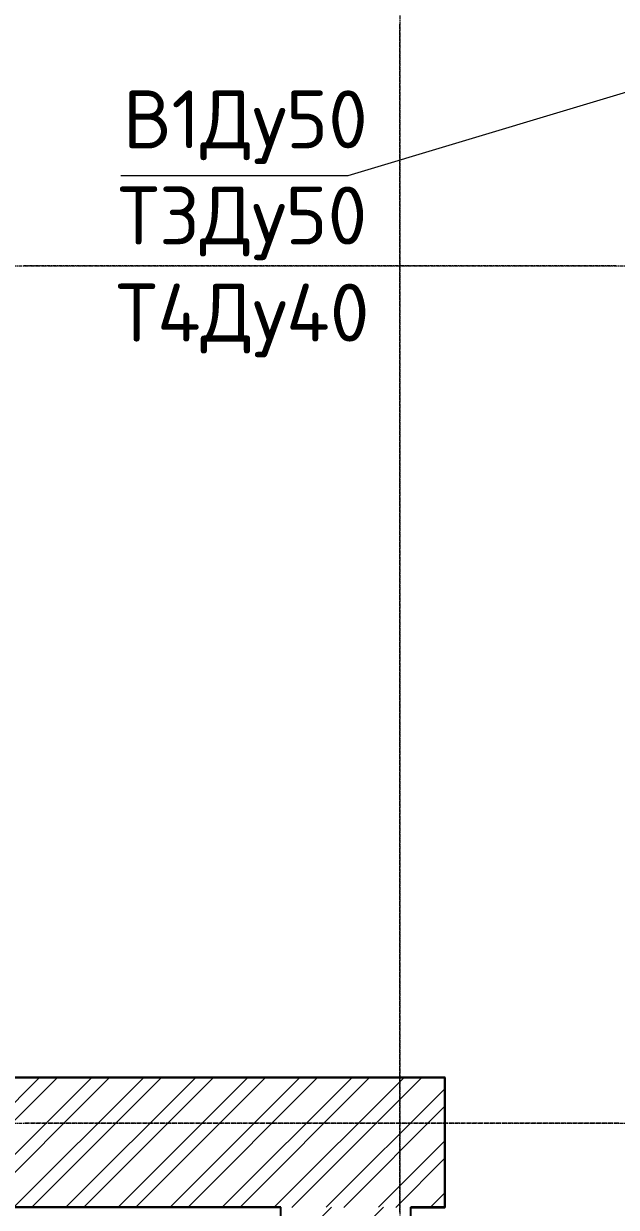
# Model space of a CAD drawing. Header units: millimetres. Extents: x -10178924 to 11692288, y -947381 to 58396.
# Drawn here: x 746286 to 748840, y -796653 to -791545 of the extents above; entities that cross this region are included whole.
import ezdxf

# ---------------------------------------------------------------- set-up
doc = ezdxf.new("R2010")
doc.units = ezdxf.units.MM
doc.linetypes.add('осевая', pattern=[50.8, 31.75, -6.35, 6.35, -6.35])
doc.layers.add('PDF _Размеры осевые', color=7, linetype='Continuous', true_color=0x5d6970)
doc.layers.add('PDF _штриховка', color=7, linetype='Continuous', true_color=0x95834a)
doc.layers.add('PDF _Стены.1', color=7, linetype='Continuous')
for name, color, linetype, lineweight in [('PDF _Текст', 7, 'Continuous', 5), ('Размеры осевые', 153, 'Continuous', 9), ('Стены.1', 7, 'Continuous', 25), ('ШТРИХОВКА', 252, 'Continuous', 15)]:
    doc.layers.add(name, color=color, linetype=linetype, lineweight=lineweight)
doc.styles.add('PDF ISOCPEUR', font='isocpeur.ttf')

# ---------------------------------------------------------------- blocks, each defined once
blk = doc.blocks.new('A$C5282721b')
at = {"layer": 'ШТРИХОВКА', "ltscale": 100, "true_color": 0x000000, "transparency": 33554687}
h = blk.add_hatch(dxfattribs=at)
h.set_pattern_fill('ANSI31', color=18, scale=50)
h.set_pattern_definition([(45, (-79853.19, 25128.16), (-112.2532, 112.2532), [])])
h.paths.add_polyline_path([(23461.119, -5698.72), (20726.119, -5698.72), (20726.119, -6098.72), (23461.119, -6098.72), (23461.119, -6515.547), (23861.119, -6515.547), (23861.119, -5328.486), (23461.119, -5328.486)], flags=17)
h.paths.add_polyline_path([(17846.22, -11596.906), (8196.095, -11596.906), (8096.091, -11596.906), (5081.5, -11596.906), (5081.5, -12156.906), (17846.22, -12156.906), (17846.22, -11876.906)], flags=17)
h.paths.add_polyline_path([(8216.705, -5698.72), (8216.779, -6098.72), (19406.923, -6098.72), (19406.923, -5698.72)], flags=16)
h.paths.add_polyline_path([(4011.5, -12156.906), (4011.5, -11596.906), (86.923, -11596.906), (86.923, -9009.38), (86.923, -8929.368), (86.923, -6098.72), (3721.276, -6098.72), (3801.387, -6098.72), (9286.442, -6098.72), (9286.779, -5698.72), (86.923, -5698.72), (86.923, -161.943), (23461.119, -161.943), (23461.119, -4567.801), (23861.119, -4567.801), (23861.119, -3119.021), (23861.119, -2969.021), (23861.119, -161.943), (24472.507, -161.943), (29133.626, -161.943), (29283.626, -161.943), (29940.503, -161.943), (29940.503, 398.057), (-473.077, 398.057), (-473.077, -11800), (-473.077, -12156.906), (-0.293, -12156.906)])
h.paths.add_polyline_path([(23861.119, -9596.906), (23461.119, -9596.906), (23461.119, -11596.906), (18816.22, -11596.906), (18816.22, -12156.906), (23301.119, -12156.906), (23301.119, -15862.111), (25035.25, -15862.111), (25595.277, -15862.111), (25744.391, -15862.111), (25744.391, -15302.111), (23861.119, -15302.111), (23861.119, -12066.906)])
h.paths.add_polyline_path([(23461.119, -8546.906), (23861.119, -8546.906), (23861.119, -7571.566), (23461.119, -7571.566)], flags=17)
h = blk.add_hatch(dxfattribs=at)
h.set_pattern_fill('ANSI31', color=18, scale=50)
h.set_pattern_definition([(45, (-107037.55, 12739.44), (-112.2532, 112.2532), [])])
h.paths.add_polyline_path([(25192.811, -31868.119), (25035.25, -15862.111), (25595.277, -15862.111), (25753.823, -31968.119)])
at = {"layer": 'Размеры осевые', "color": 251, "linetype": 'осевая', "ltscale": 0.5, "transparency": 33554687}
for p, q in [((25550, -58512.867), (25550, -4812.867)), ((-9750, -11800), (57900, -11800)), ((-9750, -15500), (34900, -15500))]:
    blk.add_line(p, q, dxfattribs=at)
at = {"layer": 'Стены.1', "color": 18, "linetype": 'Continuous', "true_color": 0x000000, "transparency": 33554687}
blk.add_line((25744.391, -15862.111), (25744.391, -15302.111), dxfattribs=at)
at = {"layer": 'Стены.1', "color": 18, "linetype": 'Continuous', "true_color": 0x000000, "transparency": 33554687, "flags": 128}
for points in [[(25744.391, -15302.111), (23861.119, -15302.111)], [(25035.25, -15862.111), (23301.119, -15862.111)], [(25192.811, -31868.119), (25035.25, -15862.111)], [(25744.391, -15862.111), (25595.277, -15862.111)], [(25753.823, -31968.119), (25595.277, -15862.111)]]:
    blk.add_lwpolyline(points, dxfattribs=at)

msp = doc.modelspace()

# ---------------------------------------------------------------- linework, layer by layer
at = {"layer": 'PDF _Размеры осевые', "lineweight": 9}
for points in [[(747906.9, -791568.6), (747906.9, -791551.7), (747906.9, -791547.4)], [(747906.9, -791594), (747906.9, -791577.1), (747906.9, -791572.8)], [(747906.9, -791619.4), (747906.9, -791602.5), (747906.9, -791598.2)], [(747906.9, -791644.8), (747906.9, -791627.9), (747906.9, -791623.6)], [(747906.9, -791670.2), (747906.9, -791653.3), (747906.9, -791649)], [(747906.9, -791695.6), (747906.9, -791678.7), (747906.9, -791674.4)], [(747906.9, -791721), (747906.9, -791704.1), (747906.9, -791699.8)], [(747906.9, -791746.4), (747906.9, -791729.5), (747906.9, -791725.2)], [(747906.9, -791771.8), (747906.9, -791754.9), (747906.9, -791750.6)], [(747906.9, -791797.2), (747906.9, -791780.3), (747906.9, -791776)], [(747906.9, -791822.6), (747906.9, -791805.7), (747906.9, -791801.4)], [(747906.9, -791848), (747906.9, -791831.1), (747906.9, -791826.8)], [(747906.9, -791873.4), (747906.9, -791856.5), (747906.9, -791852.2)], [(747906.9, -791898.8), (747906.9, -791881.9), (747906.9, -791877.6)], [(747906.9, -791924.2), (747906.9, -791907.3), (747906.9, -791903)], [(747906.9, -791949.6), (747906.9, -791932.7), (747906.9, -791928.4)], [(747906.9, -791975), (747906.9, -791958.1), (747906.9, -791953.8)], [(747906.9, -792000.4), (747906.9, -791983.5), (747906.9, -791979.2)], [(747906.9, -792025.8), (747906.9, -792008.9), (747906.9, -792004.6)], [(747906.9, -792051.2), (747906.9, -792034.3), (747906.9, -792030)], [(747906.9, -792076.6), (747906.9, -792059.7), (747906.9, -792055.4)], [(747906.9, -792102), (747906.9, -792085.1), (747906.9, -792080.8)], [(747906.9, -792127.4), (747906.9, -792110.5), (747906.9, -792106.2)], [(747906.9, -792152.8), (747906.9, -792135.9), (747906.9, -792131.6)], [(747906.9, -792178.2), (747906.9, -792161.3), (747906.9, -792157)], [(747906.9, -792203.6), (747906.9, -792186.7), (747906.9, -792182.4)], [(747906.9, -792229), (747906.9, -792212.1), (747906.9, -792207.8)], [(747906.9, -792254.4), (747906.9, -792237.5), (747906.9, -792233.2)], [(747906.9, -792279.8), (747906.9, -792262.9), (747906.9, -792258.6)], [(747906.9, -792305.2), (747906.9, -792288.3), (747906.9, -792284)], [(747906.9, -792330.6), (747906.9, -792313.7), (747906.9, -792309.4)], [(747906.9, -792356), (747906.9, -792339.1), (747906.9, -792334.8)], [(747906.9, -792381.4), (747906.9, -792364.5), (747906.9, -792360.2)], [(747906.9, -792406.8), (747906.9, -792389.9), (747906.9, -792385.6)], [(747906.9, -792432.2), (747906.9, -792415.3), (747906.9, -792411)], [(747906.9, -792457.6), (747906.9, -792440.7), (747906.9, -792436.4)], [(747906.9, -792483), (747906.9, -792466.1), (747906.9, -792461.8)], [(747906.9, -792508.4), (747906.9, -792491.5), (747906.9, -792487.2)], [(747906.9, -792533.8), (747906.9, -792516.9), (747906.9, -792512.6)], [(747906.9, -792559.2), (747906.9, -792542.3), (747906.9, -792538)], [(747906.9, -792584.6), (747906.9, -792567.7), (747906.9, -792563.4)], [(746285.5, -792588.8), (746298.2, -792588.8)], [(746302.5, -792588.8), (746306.7, -792588.8)], [(746310.9, -792588.8), (746323.6, -792588.8)], [(746327.9, -792588.8), (746332.1, -792588.8)], [(746336.3, -792588.8), (746349, -792588.8)], [(746353.3, -792588.8), (746357.5, -792588.8)], [(746361.7, -792588.8), (746374.4, -792588.8)], [(746378.7, -792588.8), (746382.9, -792588.8)], [(746387.1, -792588.8), (746399.8, -792588.8)], [(746404.1, -792588.8), (746408.3, -792588.8)], [(746412.5, -792588.8), (746425.2, -792588.8)], [(746429.5, -792588.8), (746433.7, -792588.8)], [(746437.9, -792588.8), (746450.6, -792588.8)], [(746454.9, -792588.8), (746459.1, -792588.8)], [(746463.3, -792588.8), (746476, -792588.8)], [(746480.3, -792588.8), (746484.5, -792588.8)], [(746488.7, -792588.8), (746501.4, -792588.8)], [(746505.7, -792588.8), (746509.9, -792588.8)], [(746514.1, -792588.8), (746526.8, -792588.8)], [(746531.1, -792588.8), (746535.3, -792588.8)], [(746539.5, -792588.8), (746552.2, -792588.8)], [(746556.5, -792588.8), (746560.7, -792588.8)], [(746564.9, -792588.8), (746577.6, -792588.8)], [(746581.9, -792588.8), (746586.1, -792588.8)], [(746590.3, -792588.8), (746603, -792588.8)], [(746607.3, -792588.8), (746611.5, -792588.8)], [(746615.7, -792588.8), (746628.4, -792588.8)], [(746632.7, -792588.8), (746636.9, -792588.8)], [(746641.1, -792588.8), (746653.8, -792588.8)], [(746658.1, -792588.8), (746662.3, -792588.8)], [(746666.5, -792588.8), (746679.2, -792588.8)], [(746683.5, -792588.8), (746687.7, -792588.8)], [(746691.9, -792588.8), (746704.6, -792588.8)], [(746708.9, -792588.8), (746713.1, -792588.8)], [(746717.3, -792588.8), (746730, -792588.8)], [(746734.3, -792588.8), (746738.5, -792588.8)], [(746742.7, -792588.8), (746755.4, -792588.8)], [(746759.7, -792588.8), (746763.9, -792588.8)], [(746768.1, -792588.8), (746780.8, -792588.8)], [(746785.1, -792588.8), (746789.3, -792588.8)], [(746793.5, -792588.8), (746806.2, -792588.8)], [(746810.5, -792588.8), (746814.7, -792588.8)], [(746818.9, -792588.8), (746831.6, -792588.8)], [(746835.9, -792588.8), (746840.1, -792588.8)], [(746844.3, -792588.8), (746857, -792588.8)], [(746861.3, -792588.8), (746865.5, -792588.8)], [(746869.7, -792588.8), (746882.4, -792588.8)], [(746886.7, -792588.8), (746890.9, -792588.8)], [(746895.1, -792588.8), (746907.8, -792588.8)], [(746912.1, -792588.8), (746916.3, -792588.8)], [(746920.5, -792588.8), (746933.2, -792588.8)], [(746937.5, -792588.8), (746941.7, -792588.8)], [(746945.9, -792588.8), (746958.6, -792588.8)], [(746962.9, -792588.8), (746967.1, -792588.8)], [(746971.3, -792588.8), (746984, -792588.8)], [(746988.3, -792588.8), (746992.5, -792588.8)], [(746996.7, -792588.8), (747009.4, -792588.8)], [(747013.7, -792588.8), (747017.9, -792588.8)], [(747022.1, -792588.8), (747034.8, -792588.8)], [(747039.1, -792588.8), (747043.3, -792588.8)], [(747047.5, -792588.8), (747060.2, -792588.8)], [(747064.5, -792588.8), (747068.7, -792588.8)], [(747072.9, -792588.8), (747085.6, -792588.8)], [(747089.9, -792588.8), (747094.1, -792588.8)], [(747098.3, -792588.8), (747111, -792588.8)], [(747115.3, -792588.8), (747119.5, -792588.8)], [(747123.7, -792588.8), (747136.4, -792588.8)], [(747140.7, -792588.8), (747144.9, -792588.8)], [(747149.1, -792588.8), (747161.8, -792588.8)], [(747166.1, -792588.8), (747170.3, -792588.8)], [(747174.5, -792588.8), (747187.2, -792588.8)], [(747191.5, -792588.8), (747195.7, -792588.8)], [(747199.9, -792588.8), (747212.6, -792588.8)], [(747216.9, -792588.8), (747221.1, -792588.8)], [(747225.3, -792588.8), (747238, -792588.8)], [(747242.3, -792588.8), (747246.5, -792588.8)], [(747250.7, -792588.8), (747263.4, -792588.8)], [(747267.7, -792588.8), (747271.9, -792588.8)], [(747276.1, -792588.8), (747288.8, -792588.8)], [(747293.1, -792588.8), (747297.3, -792588.8)], [(747301.5, -792588.8), (747314.2, -792588.8)], [(747318.5, -792588.8), (747322.7, -792588.8)], [(747326.9, -792588.8), (747339.6, -792588.8)], [(747343.9, -792588.8), (747348.1, -792588.8)], [(747352.3, -792588.8), (747365, -792588.8)], [(747369.3, -792588.8), (747373.5, -792588.8)], [(747377.7, -792588.8), (747390.4, -792588.8)], [(747394.7, -792588.8), (747398.9, -792588.8)], [(747403.1, -792588.8), (747415.8, -792588.8)], [(747420.1, -792588.8), (747424.3, -792588.8)], [(747428.5, -792588.8), (747441.2, -792588.8)], [(747445.5, -792588.8), (747449.7, -792588.8)], [(747453.9, -792588.8), (747466.6, -792588.8)], [(747470.9, -792588.8), (747475.1, -792588.8)], [(747479.3, -792588.8), (747492, -792588.8)], [(747496.3, -792588.8), (747500.5, -792588.8)], [(747504.7, -792588.8), (747517.4, -792588.8)], [(747521.7, -792588.8), (747525.9, -792588.8)], [(747530.1, -792588.8), (747542.8, -792588.8)], [(747547.1, -792588.8), (747551.3, -792588.8)], [(747555.5, -792588.8), (747568.2, -792588.8)], [(747572.5, -792588.8), (747576.7, -792588.8)], [(747580.9, -792588.8), (747593.6, -792588.8)], [(747597.9, -792588.8), (747602.1, -792588.8)], [(747606.3, -792588.8), (747619, -792588.8)], [(747623.3, -792588.8), (747627.5, -792588.8)], [(747631.7, -792588.8), (747644.4, -792588.8)], [(747648.7, -792588.8), (747652.9, -792588.8)], [(747657.1, -792588.8), (747669.8, -792588.8)], [(747674.1, -792588.8), (747678.3, -792588.8)], [(747682.5, -792588.8), (747695.2, -792588.8)], [(747699.5, -792588.8), (747703.7, -792588.8)], [(747707.9, -792588.8), (747720.6, -792588.8)], [(747724.9, -792588.8), (747729.1, -792588.8)], [(747733.3, -792588.8), (747746, -792588.8)], [(747750.3, -792588.8), (747754.5, -792588.8)], [(747758.7, -792588.8), (747771.4, -792588.8)], [(747775.7, -792588.8), (747779.9, -792588.8)], [(747784.1, -792588.8), (747796.8, -792588.8)], [(747801.1, -792588.8), (747805.3, -792588.8)], [(747809.5, -792588.8), (747822.2, -792588.8)], [(747826.5, -792588.8), (747830.7, -792588.8)], [(747834.9, -792588.8), (747847.6, -792588.8)], [(747851.9, -792588.8), (747856.1, -792588.8)], [(747860.3, -792588.8), (747873, -792588.8)], [(747877.3, -792588.8), (747881.5, -792588.8)], [(747885.7, -792588.8), (747898.4, -792588.8)], [(747902.7, -792588.8), (747906.9, -792588.8)], [(747906.9, -792610), (747906.9, -792593.1), (747906.9, -792588.8)], [(747906.9, -792635.4), (747906.9, -792618.5), (747906.9, -792614.2)], [(747911.1, -792588.8), (747923.8, -792588.8)], [(747928.1, -792588.8), (747932.3, -792588.8)], [(747936.5, -792588.8), (747949.2, -792588.8)], [(747953.5, -792588.8), (747957.7, -792588.8)], [(747961.9, -792588.8), (747974.6, -792588.8)], [(747978.9, -792588.8), (747983.1, -792588.8)], [(747987.3, -792588.8), (748000, -792588.8)], [(748004.3, -792588.8), (748008.5, -792588.8)], [(748012.7, -792588.8), (748025.4, -792588.8)], [(748029.7, -792588.8), (748033.9, -792588.8)], [(748038.1, -792588.8), (748050.8, -792588.8)], [(748055.1, -792588.8), (748059.3, -792588.8)], [(748063.5, -792588.8), (748076.2, -792588.8)], [(748080.5, -792588.8), (748084.7, -792588.8)], [(748088.9, -792588.8), (748101.6, -792588.8)], [(748105.9, -792588.8), (748110.1, -792588.8)], [(748114.3, -792588.8), (748127, -792588.8)], [(748131.3, -792588.8), (748135.5, -792588.8)], [(748139.7, -792588.8), (748152.4, -792588.8)], [(748156.7, -792588.8), (748160.9, -792588.8)], [(748165.1, -792588.8), (748177.8, -792588.8)], [(748182.1, -792588.8), (748186.3, -792588.8)], [(748190.5, -792588.8), (748203.2, -792588.8)], [(748207.5, -792588.8), (748211.7, -792588.8)], [(748215.9, -792588.8), (748228.6, -792588.8)], [(748232.9, -792588.8), (748237.1, -792588.8)], [(748241.3, -792588.8), (748254, -792588.8)], [(748258.3, -792588.8), (748262.5, -792588.8)], [(748266.7, -792588.8), (748279.4, -792588.8)], [(748283.7, -792588.8), (748287.9, -792588.8)], [(748292.1, -792588.8), (748304.8, -792588.8)], [(748309.1, -792588.8), (748313.3, -792588.8)], [(748317.5, -792588.8), (748330.2, -792588.8)], [(748334.5, -792588.8), (748338.7, -792588.8)], [(748342.9, -792588.8), (748355.6, -792588.8)], [(748359.9, -792588.8), (748364.1, -792588.8)], [(748368.3, -792588.8), (748381, -792588.8)], [(748385.3, -792588.8), (748389.5, -792588.8)], [(748393.7, -792588.8), (748406.4, -792588.8)], [(748410.7, -792588.8), (748414.9, -792588.8)], [(748419.1, -792588.8), (748431.8, -792588.8)], [(748436.1, -792588.8), (748440.3, -792588.8)], [(748444.5, -792588.8), (748457.2, -792588.8)], [(748461.5, -792588.8), (748465.7, -792588.8)], [(748469.9, -792588.8), (748482.6, -792588.8)], [(748486.9, -792588.8), (748491.1, -792588.8)], [(748495.3, -792588.8), (748508, -792588.8)], [(748512.3, -792588.8), (748516.5, -792588.8)], [(748520.7, -792588.8), (748533.4, -792588.8)], [(748537.7, -792588.8), (748541.9, -792588.8)], [(748546.1, -792588.8), (748558.8, -792588.8)], [(748563.1, -792588.8), (748567.3, -792588.8)], [(748571.5, -792588.8), (748584.2, -792588.8)], [(748588.5, -792588.8), (748592.7, -792588.8)], [(748596.9, -792588.8), (748609.6, -792588.8)], [(748613.9, -792588.8), (748618.1, -792588.8)], [(748622.3, -792588.8), (748635, -792588.8)], [(748639.3, -792588.8), (748643.5, -792588.8)], [(748647.7, -792588.8), (748660.4, -792588.8)], [(748664.7, -792588.8), (748668.9, -792588.8)], [(748673.1, -792588.8), (748685.8, -792588.8)], [(748690.1, -792588.8), (748694.3, -792588.8)], [(748698.5, -792588.8), (748711.2, -792588.8)], [(748715.5, -792588.8), (748719.7, -792588.8)], [(748723.9, -792588.8), (748736.6, -792588.8)], [(748740.9, -792588.8), (748745.1, -792588.8)], [(748749.3, -792588.8), (748762, -792588.8)], [(748766.3, -792588.8), (748770.5, -792588.8)], [(748774.7, -792588.8), (748787.4, -792588.8)], [(748791.7, -792588.8), (748795.9, -792588.8)], [(748800.1, -792588.8), (748812.8, -792588.8)], [(748817.1, -792588.8), (748821.3, -792588.8)], [(748825.5, -792588.8), (748838.2, -792588.8)], [(747906.9, -792660.8), (747906.9, -792643.9), (747906.9, -792639.6)], [(747906.9, -792686.2), (747906.9, -792669.3), (747906.9, -792665)], [(747906.9, -792711.6), (747906.9, -792694.7), (747906.9, -792690.4)], [(747906.9, -792737), (747906.9, -792720.1), (747906.9, -792715.8)], [(747906.9, -792762.4), (747906.9, -792745.5), (747906.9, -792741.2)], [(747906.9, -792787.8), (747906.9, -792770.9), (747906.9, -792766.6)], [(747906.9, -792813.2), (747906.9, -792796.3), (747906.9, -792792)], [(747906.9, -792838.6), (747906.9, -792821.7), (747906.9, -792817.4)], [(747906.9, -792864), (747906.9, -792847.1), (747906.9, -792842.8)], [(747906.9, -792889.4), (747906.9, -792872.5), (747906.9, -792868.2)], [(747906.9, -792914.8), (747906.9, -792897.9), (747906.9, -792893.6)], [(747906.9, -792940.2), (747906.9, -792923.3), (747906.9, -792919)], [(747906.9, -792965.6), (747906.9, -792948.7), (747906.9, -792944.4)], [(747906.9, -792991), (747906.9, -792974.1), (747906.9, -792969.8)], [(747906.9, -793016.4), (747906.9, -792999.5), (747906.9, -792995.2)], [(747906.9, -793041.8), (747906.9, -793024.9), (747906.9, -793020.6)], [(747906.9, -793067.2), (747906.9, -793050.3), (747906.9, -793046)], [(747906.9, -793092.6), (747906.9, -793075.7), (747906.9, -793071.4)], [(747906.9, -793118), (747906.9, -793101.1), (747906.9, -793096.8)], [(747906.9, -793143.4), (747906.9, -793126.5), (747906.9, -793122.2)], [(747906.9, -793168.8), (747906.9, -793151.9), (747906.9, -793147.6)], [(747906.9, -793194.2), (747906.9, -793177.3), (747906.9, -793173)], [(747906.9, -793219.6), (747906.9, -793202.7), (747906.9, -793198.4)], [(747906.9, -793245), (747906.9, -793228.1), (747906.9, -793223.8)], [(747906.9, -793270.4), (747906.9, -793253.5), (747906.9, -793249.2)], [(747906.9, -793295.8), (747906.9, -793278.9), (747906.9, -793274.6)], [(747906.9, -793321.2), (747906.9, -793304.3), (747906.9, -793300)], [(747906.9, -793346.6), (747906.9, -793329.7), (747906.9, -793325.4)], [(747906.9, -793372), (747906.9, -793355.1), (747906.9, -793350.8)], [(747906.9, -793397.4), (747906.9, -793380.5), (747906.9, -793376.2)], [(747906.9, -793422.8), (747906.9, -793405.9), (747906.9, -793401.6)], [(747906.9, -793448.2), (747906.9, -793431.3), (747906.9, -793427)], [(747906.9, -793473.6), (747906.9, -793456.7), (747906.9, -793452.4)], [(747906.9, -793499), (747906.9, -793482.1), (747906.9, -793477.8)], [(747906.9, -793524.4), (747906.9, -793507.5), (747906.9, -793503.2)], [(747906.9, -793549.8), (747906.9, -793532.9), (747906.9, -793528.6)], [(747906.9, -793575.2), (747906.9, -793558.3), (747906.9, -793554)], [(747906.9, -793600.6), (747906.9, -793583.7), (747906.9, -793579.4)], [(747906.9, -793626), (747906.9, -793609.1), (747906.9, -793604.8)], [(747906.9, -793651.4), (747906.9, -793634.5), (747906.9, -793630.2)], [(747906.9, -793676.8), (747906.9, -793659.9), (747906.9, -793655.6)], [(747906.9, -793702.2), (747906.9, -793685.3), (747906.9, -793681)], [(747906.9, -793727.6), (747906.9, -793710.7), (747906.9, -793706.4)], [(747906.9, -793753), (747906.9, -793736.1), (747906.9, -793731.8)], [(747906.9, -793778.4), (747906.9, -793761.5), (747906.9, -793757.2)], [(747906.9, -793803.8), (747906.9, -793786.9), (747906.9, -793782.6)], [(747906.9, -793829.2), (747906.9, -793812.3), (747906.9, -793808)], [(747906.9, -793854.6), (747906.9, -793837.7), (747906.9, -793833.4)], [(747906.9, -793880), (747906.9, -793863.1), (747906.9, -793858.8)], [(747906.9, -793905.4), (747906.9, -793888.5), (747906.9, -793884.2)], [(747906.9, -793930.8), (747906.9, -793913.9), (747906.9, -793909.6)], [(747906.9, -793956.2), (747906.9, -793939.3), (747906.9, -793935)], [(747906.9, -793981.6), (747906.9, -793964.7), (747906.9, -793960.4)], [(747906.9, -794007), (747906.9, -793990.1), (747906.9, -793985.8)], [(747906.9, -794032.4), (747906.9, -794015.5), (747906.9, -794011.2)], [(747906.9, -794057.8), (747906.9, -794040.9), (747906.9, -794036.6)], [(747906.9, -794083.2), (747906.9, -794066.3), (747906.9, -794062)], [(747906.9, -794108.6), (747906.9, -794091.7), (747906.9, -794087.4)], [(747906.9, -794134), (747906.9, -794117.1), (747906.9, -794112.8)], [(747906.9, -794159.4), (747906.9, -794142.5), (747906.9, -794138.2)], [(747906.9, -794184.8), (747906.9, -794167.9), (747906.9, -794163.6)], [(747906.9, -794210.2), (747906.9, -794193.3), (747906.9, -794189)], [(747906.9, -794235.6), (747906.9, -794218.7), (747906.9, -794214.4)], [(747906.9, -794261), (747906.9, -794244.1), (747906.9, -794239.8)], [(747906.9, -794286.4), (747906.9, -794269.5), (747906.9, -794265.2)], [(747906.9, -794311.8), (747906.9, -794294.9), (747906.9, -794290.6)], [(747906.9, -794337.2), (747906.9, -794320.3), (747906.9, -794316)], [(747906.9, -794362.6), (747906.9, -794345.7), (747906.9, -794341.4)], [(747906.9, -794388), (747906.9, -794371.1), (747906.9, -794366.8)], [(747906.9, -794413.4), (747906.9, -794396.5), (747906.9, -794392.2)], [(747906.9, -794438.8), (747906.9, -794421.9), (747906.9, -794417.6)], [(747906.9, -794464.2), (747906.9, -794447.3), (747906.9, -794443)], [(747906.9, -794489.6), (747906.9, -794472.7), (747906.9, -794468.4)], [(747906.9, -794515), (747906.9, -794498.1), (747906.9, -794493.8)], [(747906.9, -794540.4), (747906.9, -794523.5), (747906.9, -794519.2)], [(747906.9, -794565.8), (747906.9, -794548.9), (747906.9, -794544.6)], [(747906.9, -794591.2), (747906.9, -794574.3), (747906.9, -794570)], [(747906.9, -794616.6), (747906.9, -794599.7), (747906.9, -794595.4)], [(747906.9, -794642), (747906.9, -794625.1), (747906.9, -794620.8)], [(747906.9, -794667.4), (747906.9, -794650.5), (747906.9, -794646.2)], [(747906.9, -794692.8), (747906.9, -794675.9), (747906.9, -794671.6)], [(747906.9, -794718.2), (747906.9, -794701.3), (747906.9, -794697)], [(747906.9, -794743.6), (747906.9, -794726.7), (747906.9, -794722.4)], [(747906.9, -794769), (747906.9, -794752.1), (747906.9, -794747.8)], [(747906.9, -794794.4), (747906.9, -794777.5), (747906.9, -794773.2)], [(747906.9, -794819.8), (747906.9, -794802.9), (747906.9, -794798.6)], [(747906.9, -794845.2), (747906.9, -794828.3), (747906.9, -794824)], [(747906.9, -794870.6), (747906.9, -794853.7), (747906.9, -794849.4)], [(747906.9, -794896), (747906.9, -794879.1), (747906.9, -794874.8)], [(747906.9, -794921.4), (747906.9, -794904.5), (747906.9, -794900.2)], [(747906.9, -794946.8), (747906.9, -794929.9), (747906.9, -794925.6)], [(747906.9, -794972.2), (747906.9, -794955.3), (747906.9, -794951)], [(747906.9, -794997.6), (747906.9, -794980.7), (747906.9, -794976.4)], [(747906.9, -795023), (747906.9, -795006.1), (747906.9, -795001.8)], [(747906.9, -795048.4), (747906.9, -795031.5), (747906.9, -795027.2)], [(747906.9, -795073.8), (747906.9, -795056.9), (747906.9, -795052.6)], [(747906.9, -795099.2), (747906.9, -795082.3), (747906.9, -795078)], [(747906.9, -795124.6), (747906.9, -795107.7), (747906.9, -795103.4)], [(747906.9, -795150), (747906.9, -795133.1), (747906.9, -795128.8)], [(747906.9, -795175.4), (747906.9, -795158.5), (747906.9, -795154.2)], [(747906.9, -795200.8), (747906.9, -795183.9), (747906.9, -795179.6)], [(747906.9, -795226.2), (747906.9, -795209.3), (747906.9, -795205)], [(747906.9, -795251.6), (747906.9, -795234.7), (747906.9, -795230.4)], [(747906.9, -795277), (747906.9, -795260.1), (747906.9, -795255.8)], [(747906.9, -795302.4), (747906.9, -795285.5), (747906.9, -795281.2)], [(747906.9, -795327.8), (747906.9, -795310.9), (747906.9, -795306.7)], [(747906.9, -795353.2), (747906.9, -795336.3), (747906.9, -795332.1)], [(747906.9, -795378.6), (747906.9, -795361.7), (747906.9, -795357.4)], [(747906.9, -795404), (747906.9, -795387.1), (747906.9, -795382.8)], [(747906.9, -795429.4), (747906.9, -795412.5), (747906.9, -795408.2)], [(747906.9, -795454.8), (747906.9, -795437.9), (747906.9, -795433.7)], [(747906.9, -795480.2), (747906.9, -795463.3), (747906.9, -795459.1)], [(747906.9, -795505.6), (747906.9, -795488.7), (747906.9, -795484.4)], [(747906.9, -795531), (747906.9, -795514.1), (747906.9, -795509.8)], [(747906.9, -795556.4), (747906.9, -795539.5), (747906.9, -795535.3)], [(747906.9, -795581.8), (747906.9, -795564.9), (747906.9, -795560.7)], [(747906.9, -795607.2), (747906.9, -795590.3), (747906.9, -795586.1)], [(747906.9, -795632.6), (747906.9, -795615.7), (747906.9, -795611.4)], [(747906.9, -795658), (747906.9, -795641.1), (747906.9, -795636.8)], [(747906.9, -795683.4), (747906.9, -795666.5), (747906.9, -795662.3)], [(747906.9, -795708.8), (747906.9, -795691.9), (747906.9, -795687.7)], [(747906.9, -795734.2), (747906.9, -795717.3), (747906.9, -795713.1)], [(747906.9, -795759.6), (747906.9, -795742.7), (747906.9, -795738.5)], [(747906.9, -795785), (747906.9, -795768.1), (747906.9, -795763.9)], [(747906.9, -795810.4), (747906.9, -795793.5), (747906.9, -795789.3)], [(747906.9, -795835.8), (747906.9, -795818.9), (747906.9, -795814.7)], [(747906.9, -795861.2), (747906.9, -795844.3), (747906.9, -795840.1)], [(747906.9, -795886.6), (747906.9, -795869.7), (747906.9, -795865.5)], [(747906.9, -795912), (747906.9, -795895.1), (747906.9, -795890.9)], [(747906.9, -795937.4), (747906.9, -795920.5), (747906.9, -795916.3)], [(747906.9, -795962.8), (747906.9, -795945.9), (747906.9, -795941.7)], [(747906.9, -795988.2), (747906.9, -795971.3), (747906.9, -795967.1)], [(747906.9, -796013.6), (747906.9, -795996.7), (747906.9, -795992.5)], [(747906.9, -796039), (747906.9, -796022.1), (747906.9, -796017.9)], [(747906.9, -796064.4), (747906.9, -796047.5), (747906.9, -796043.3)], [(747906.9, -796089.8), (747906.9, -796072.9), (747906.9, -796068.7)], [(747906.9, -796115.2), (747906.9, -796098.3), (747906.9, -796094.1)], [(747906.9, -796140.6), (747906.9, -796123.7), (747906.9, -796119.5)], [(747906.9, -796166), (747906.9, -796149.1), (747906.9, -796144.9)], [(747906.9, -796191.4), (747906.9, -796174.5), (747906.9, -796170.3)], [(747906.9, -796216.8), (747906.9, -796199.9), (747906.9, -796195.7)], [(747906.9, -796242.2), (747906.9, -796225.3), (747906.9, -796221.1)], [(747906.9, -796267.6), (747906.9, -796250.7), (747906.9, -796246.5)], [(746289.8, -796288.8), (746306.7, -796288.8), (746310.9, -796288.8)], [(746315.2, -796288.8), (746332.1, -796288.8), (746336.3, -796288.8)], [(746340.6, -796288.8), (746357.5, -796288.8), (746361.7, -796288.8)], [(746366, -796288.8), (746382.9, -796288.8), (746387.1, -796288.8)], [(746391.4, -796288.8), (746408.3, -796288.8), (746412.5, -796288.8)], [(746416.8, -796288.8), (746433.7, -796288.8), (746437.9, -796288.8)], [(746442.2, -796288.8), (746459.1, -796288.8), (746463.3, -796288.8)], [(746467.6, -796288.8), (746484.5, -796288.8), (746488.7, -796288.8)], [(746493, -796288.8), (746509.9, -796288.8), (746514.1, -796288.8)], [(746518.4, -796288.8), (746535.3, -796288.8), (746539.5, -796288.8)], [(746543.8, -796288.8), (746560.7, -796288.8), (746564.9, -796288.8)], [(746569.2, -796288.8), (746586.1, -796288.8), (746590.3, -796288.8)], [(746594.6, -796288.8), (746611.5, -796288.8), (746615.7, -796288.8)], [(746620, -796288.8), (746636.9, -796288.8), (746641.1, -796288.8)], [(746645.4, -796288.8), (746662.3, -796288.8), (746666.5, -796288.8)], [(746670.8, -796288.8), (746687.7, -796288.8), (746691.9, -796288.8)], [(746696.2, -796288.8), (746713.1, -796288.8), (746717.3, -796288.8)], [(746721.6, -796288.8), (746738.5, -796288.8), (746742.7, -796288.8)], [(746747, -796288.8), (746763.9, -796288.8), (746768.1, -796288.8)], [(746772.4, -796288.8), (746789.3, -796288.8), (746793.5, -796288.8)], [(746797.8, -796288.8), (746814.7, -796288.8), (746818.9, -796288.8)], [(746823.2, -796288.8), (746840.1, -796288.8), (746844.3, -796288.8)], [(746848.6, -796288.8), (746865.5, -796288.8), (746869.7, -796288.8)], [(746874, -796288.8), (746890.9, -796288.8), (746895.1, -796288.8)], [(746899.4, -796288.8), (746916.3, -796288.8), (746920.5, -796288.8)], [(746924.8, -796288.8), (746941.7, -796288.8), (746945.9, -796288.8)], [(746950.2, -796288.8), (746967.1, -796288.8), (746971.3, -796288.8)], [(746975.6, -796288.8), (746992.5, -796288.8), (746996.7, -796288.8)], [(747001, -796288.8), (747017.9, -796288.8), (747022.1, -796288.8)], [(747026.4, -796288.8), (747043.3, -796288.8), (747047.5, -796288.8)], [(747051.8, -796288.8), (747068.7, -796288.8), (747072.9, -796288.8)], [(747077.2, -796288.8), (747094.1, -796288.8), (747098.3, -796288.8)], [(747102.6, -796288.8), (747119.5, -796288.8), (747123.7, -796288.8)], [(747128, -796288.8), (747144.9, -796288.8), (747149.1, -796288.8)], [(747153.4, -796288.8), (747170.3, -796288.8), (747174.5, -796288.8)], [(747178.8, -796288.8), (747195.7, -796288.8), (747199.9, -796288.8)], [(747204.2, -796288.8), (747221.1, -796288.8), (747225.3, -796288.8)], [(747229.6, -796288.8), (747246.5, -796288.8), (747250.7, -796288.8)], [(747255, -796288.8), (747271.9, -796288.8), (747276.1, -796288.8)], [(747280.4, -796288.8), (747297.3, -796288.8), (747301.5, -796288.8)], [(747305.8, -796288.8), (747322.7, -796288.8), (747326.9, -796288.8)], [(747331.2, -796288.8), (747348.1, -796288.8), (747352.3, -796288.8)], [(747356.6, -796288.8), (747373.5, -796288.8), (747377.7, -796288.8)], [(747382, -796288.8), (747398.9, -796288.8), (747403.1, -796288.8)], [(747407.4, -796288.8), (747424.3, -796288.8), (747428.5, -796288.8)], [(747432.8, -796288.8), (747449.7, -796288.8), (747453.9, -796288.8)], [(747458.2, -796288.8), (747475.1, -796288.8), (747479.3, -796288.8)], [(747483.6, -796288.8), (747500.5, -796288.8), (747504.7, -796288.8)], [(747509, -796288.8), (747525.9, -796288.8), (747530.1, -796288.8)], [(747534.4, -796288.8), (747551.3, -796288.8), (747555.5, -796288.8)], [(747559.8, -796288.8), (747576.7, -796288.8), (747580.9, -796288.8)], [(747585.2, -796288.8), (747602.1, -796288.8), (747606.3, -796288.8)], [(747610.6, -796288.8), (747627.5, -796288.8), (747631.7, -796288.8)], [(747636, -796288.8), (747652.9, -796288.8), (747657.1, -796288.8)], [(747661.4, -796288.8), (747678.3, -796288.8), (747682.5, -796288.8)], [(747686.8, -796288.8), (747703.7, -796288.8), (747707.9, -796288.8)], [(747712.2, -796288.8), (747729.1, -796288.8), (747733.3, -796288.8)], [(747737.6, -796288.8), (747754.5, -796288.8), (747758.7, -796288.8)], [(747763, -796288.8), (747779.9, -796288.8), (747784.1, -796288.8)], [(747788.4, -796288.8), (747805.3, -796288.8), (747809.5, -796288.8)], [(747813.8, -796288.8), (747830.7, -796288.8), (747834.9, -796288.8)], [(747839.2, -796288.8), (747856.1, -796288.8), (747860.3, -796288.8)], [(747864.6, -796288.8), (747881.5, -796288.8), (747885.7, -796288.8)], [(747890, -796288.8), (747906.9, -796288.8), (747911.1, -796288.8)], [(747906.9, -796293), (747906.9, -796276.1), (747906.9, -796271.9)], [(747906.9, -796318.4), (747906.9, -796301.5), (747906.9, -796297.3)], [(747915.4, -796288.8), (747932.3, -796288.8), (747936.5, -796288.8)], [(747940.8, -796288.8), (747957.7, -796288.8), (747961.9, -796288.8)], [(747966.2, -796288.8), (747983.1, -796288.8), (747987.3, -796288.8)], [(747991.6, -796288.8), (748008.5, -796288.8), (748012.7, -796288.8)], [(748017, -796288.8), (748033.9, -796288.8), (748038.1, -796288.8)], [(748042.4, -796288.8), (748059.3, -796288.8), (748063.5, -796288.8)], [(748067.8, -796288.8), (748084.7, -796288.8), (748088.9, -796288.8)], [(748093.2, -796288.8), (748110.1, -796288.8), (748114.3, -796288.8)], [(748118.6, -796288.8), (748135.5, -796288.8), (748139.7, -796288.8)], [(748144, -796288.8), (748160.9, -796288.8), (748165.1, -796288.8)], [(748169.4, -796288.8), (748186.3, -796288.8), (748190.5, -796288.8)], [(748194.8, -796288.8), (748211.7, -796288.8), (748215.9, -796288.8)], [(748220.2, -796288.8), (748237.1, -796288.8), (748241.3, -796288.8)], [(748245.6, -796288.8), (748262.5, -796288.8), (748266.7, -796288.8)], [(748271, -796288.8), (748287.9, -796288.8), (748292.1, -796288.8)], [(748296.4, -796288.8), (748313.3, -796288.8), (748317.5, -796288.8)], [(748321.8, -796288.8), (748338.7, -796288.8), (748342.9, -796288.8)], [(748347.2, -796288.8), (748364.1, -796288.8), (748368.3, -796288.8)], [(748372.6, -796288.8), (748389.5, -796288.8), (748393.7, -796288.8)], [(748398, -796288.8), (748414.9, -796288.8), (748419.1, -796288.8)], [(748423.4, -796288.8), (748440.3, -796288.8), (748444.5, -796288.8)], [(748448.8, -796288.8), (748465.7, -796288.8), (748469.9, -796288.8)], [(748474.2, -796288.8), (748491.1, -796288.8), (748495.3, -796288.8)], [(748499.6, -796288.8), (748516.5, -796288.8), (748520.7, -796288.8)], [(748525, -796288.8), (748541.9, -796288.8), (748546.1, -796288.8)], [(748550.4, -796288.8), (748567.3, -796288.8), (748571.5, -796288.8)], [(748575.8, -796288.8), (748592.7, -796288.8), (748596.9, -796288.8)], [(748601.2, -796288.8), (748618.1, -796288.8), (748622.3, -796288.8)], [(748626.6, -796288.8), (748643.5, -796288.8), (748647.7, -796288.8)], [(748652, -796288.8), (748668.9, -796288.8), (748673.1, -796288.8)], [(748677.4, -796288.8), (748694.3, -796288.8), (748698.5, -796288.8)], [(748702.8, -796288.8), (748719.7, -796288.8), (748723.9, -796288.8)], [(748728.2, -796288.8), (748745.1, -796288.8), (748749.3, -796288.8)], [(748753.6, -796288.8), (748770.5, -796288.8), (748774.7, -796288.8)], [(748779, -796288.8), (748795.9, -796288.8), (748800.1, -796288.8)], [(748804.4, -796288.8), (748821.3, -796288.8), (748825.5, -796288.8)], [(748829.8, -796288.8), (748846.7, -796288.8), (748850.9, -796288.8)], [(747906.9, -796343.8), (747906.9, -796326.9), (747906.9, -796322.7)], [(747906.9, -796369.2), (747906.9, -796352.3), (747906.9, -796348.1)], [(747906.9, -796394.6), (747906.9, -796377.7), (747906.9, -796373.5)], [(747906.9, -796420), (747906.9, -796403.1), (747906.9, -796398.9)], [(747906.9, -796445.4), (747906.9, -796428.5), (747906.9, -796424.3)], [(747906.9, -796470.8), (747906.9, -796453.9), (747906.9, -796449.7)], [(747906.9, -796496.2), (747906.9, -796479.3), (747906.9, -796475.1)], [(747906.9, -796521.6), (747906.9, -796504.7), (747906.9, -796500.5)], [(747906.9, -796547), (747906.9, -796530.1), (747906.9, -796525.9)], [(747906.9, -796572.4), (747906.9, -796555.5), (747906.9, -796551.3)], [(747906.9, -796597.8), (747906.9, -796580.9), (747906.9, -796576.7)], [(747906.9, -796623.2), (747906.9, -796606.3), (747906.9, -796602.1)], [(747906.9, -796648.6), (747906.9, -796631.7), (747906.9, -796627.5)], [(747906.9, -796674), (747906.9, -796657.1), (747906.9, -796652.9)]]:
    msp.add_lwpolyline(points, dxfattribs=at)
at = {"layer": 'PDF _Стены.1', "lineweight": 25}
for points in [[(748101.6, -796094.1), (746217.9, -796094.1)], [(747953.5, -796652.9), (748101.6, -796652.9), (748101.6, -796094.1)], [(747390.4, -796652.9), (745659.1, -796652.9)]]:
    msp.add_lwpolyline(points, dxfattribs=at)
at = {"layer": 'PDF _Текст'}
msp.add_lwpolyline([(749625.6, -791617.2), (747682.6, -792201.3), (747581, -792201.3), (746704.7, -792201.3)], dxfattribs=at)
at = {"layer": 'PDF _штриховка', "color": 251, "lineweight": 5, "true_color": 0x636466}
for points in [[(745870.7, -796652.9), (746429.4, -796094.1)], [(746095, -796652.9), (746653.8, -796094.1)], [(746319.4, -796652.9), (746878.2, -796094.1)], [(746543.8, -796652.9), (747102.5, -796094.1)], [(746768.1, -796652.9), (747326.9, -796094.1)], [(746992.5, -796652.9), (747551.3, -796094.1)], [(747216.9, -796652.9), (747775.6, -796094.1)], [(747441.2, -796652.9), (748000, -796094.1)], [(747665.6, -796652.9), (748101.6, -796216.8)], [(747890, -796652.9), (748101.6, -796441.2)]]:
    msp.add_lwpolyline(points, dxfattribs=at)

# ---------------------------------------------------------------- block references
msp.add_blockref('A$C5282721b', (722358.6, -780790.4))

# ---------------------------------------------------------------- texts
at = {"layer": 'PDF _Текст', "char_height": 249.99, "attachment_point": 4, "style": 'PDF ISOCPEUR'}
for s, insert in [('В1Ду50', (746713.1, -791991.9)), ('Т3Ду50', (746691.9, -792406.8)), ('Т4Ду40', (746683.5, -792825.9))]:
    msp.add_mtext(s, dxfattribs=dict(at, insert=insert))

doc.saveas('drawing.dxf')
